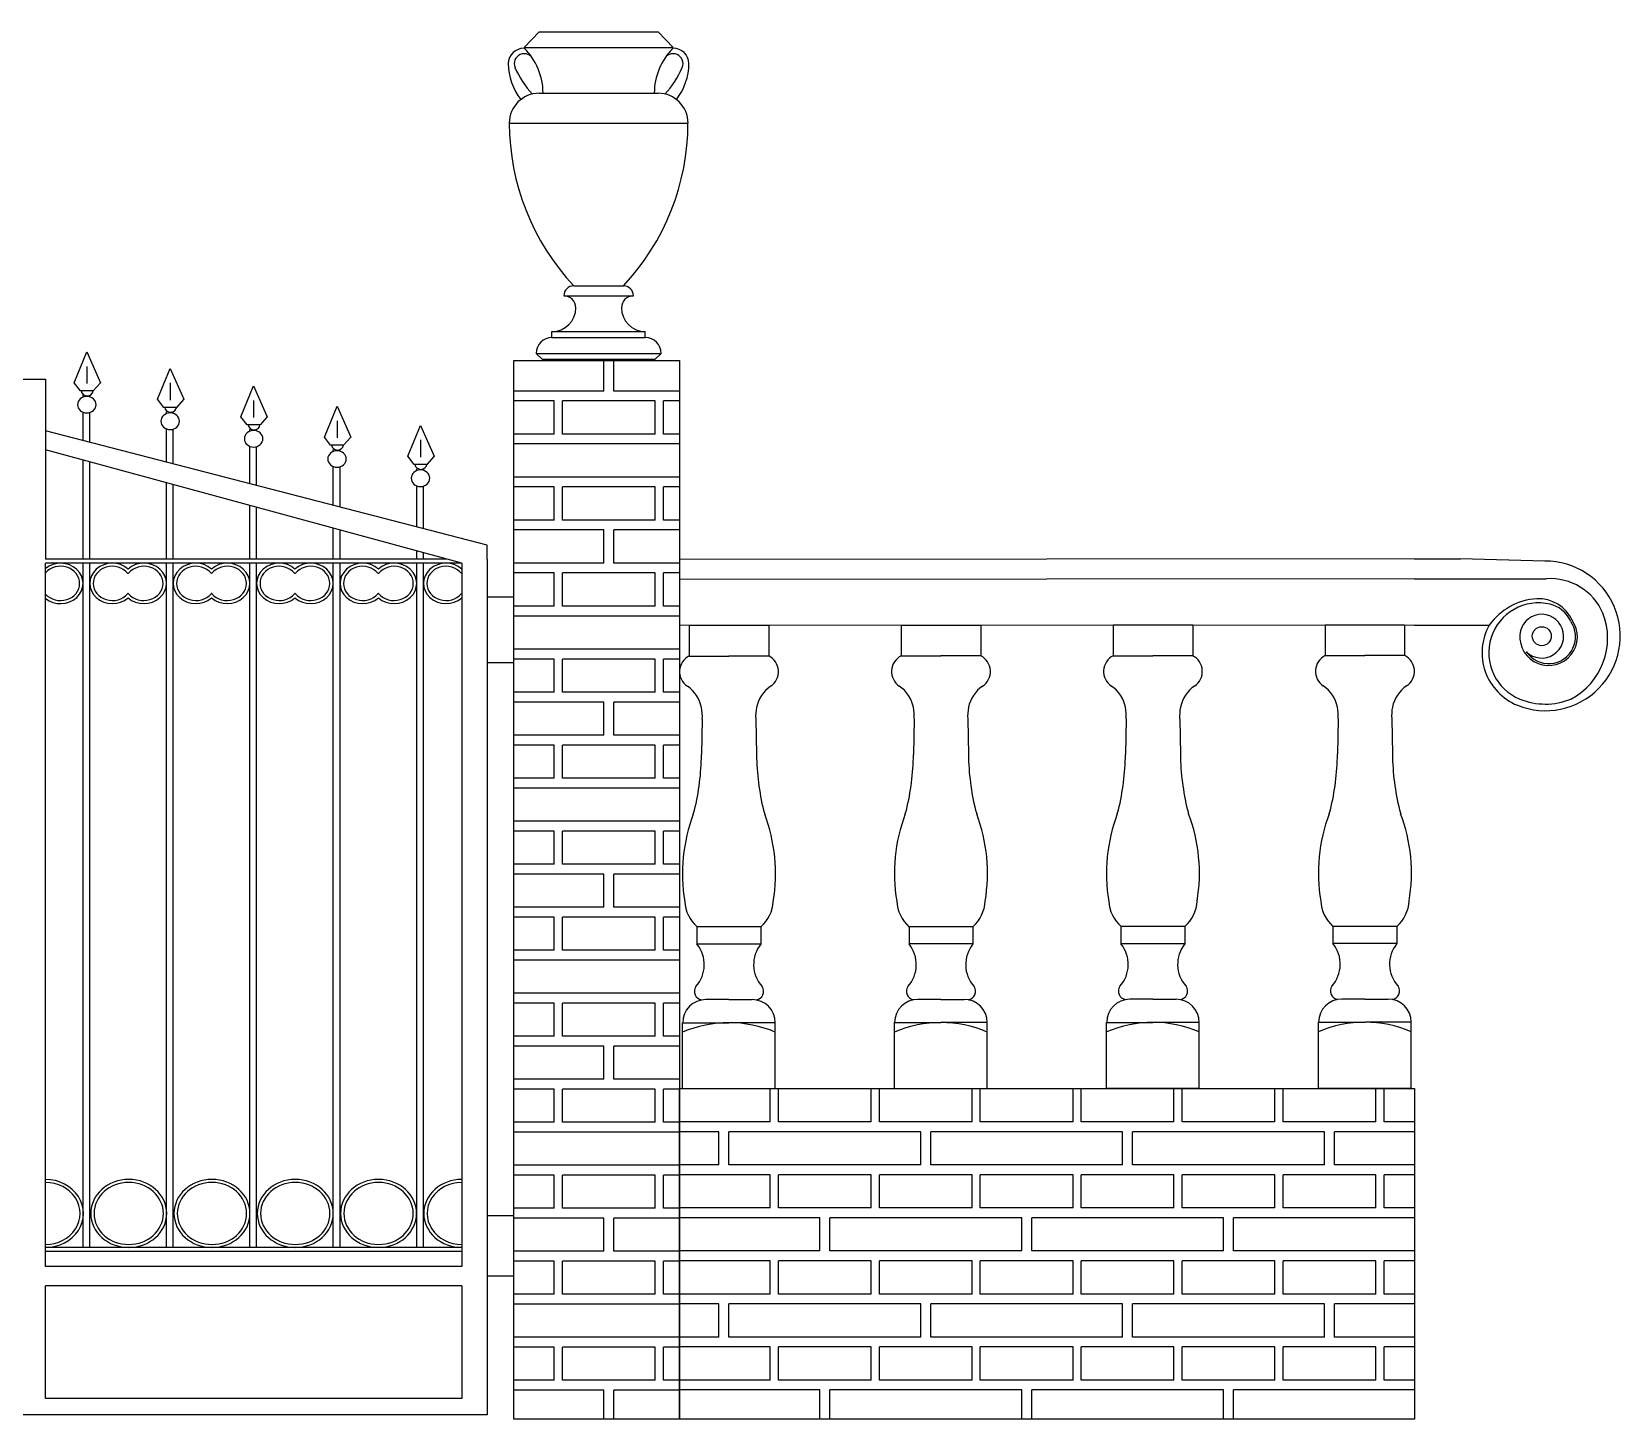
# Model space of a CAD drawing. Header units: millimetres. Extents: x -284 to 4134, y 0 to 1914.
# Drawn here: x 1944 to 4134, y 0 to 1914 of the extents above; entities that cross this region are included whole.
import ezdxf

# ---------------------------------------------------------------- set-up
doc = ezdxf.new("R2010")
doc.units = ezdxf.units.MM
doc.layers.add('ceco.net 172', color=7, linetype='Continuous')

msp = doc.modelspace()

# ---------------------------------------------------------------- linework, layer by layer
at = {"layer": 'ceco.net 172'}
for p, q in [((2643.3, 1913.5), (2622.8, 1891.6)), ((2643.3, 1913.5), (2807.6, 1913.5)), ((2807.6, 1913.5), (2828.1, 1891.6)), ((2622.8, 1891.6), (2828.1, 1891.6)), ((2643.3, 1828.6), (2807.6, 1828.6)), ((2602.2, 1787.6), (2848.6, 1787.6)), ((2691.2, 1563.1), (2759.6, 1563.1)), ((2677.5, 1549.4), (2773.3, 1549.4)), ((2661.1, 1491.9), (2661.1, 1500.1)), ((2661.1, 1500.1), (2789.8, 1500.1)), ((2661.1, 1491.9), (2789.8, 1491.9)), ((2789.8, 1491.9), (2789.8, 1500.1)), ((2002.2, 1429.5), (2019.8, 1472.1)), ((2019.8, 1472.1), (2038.6, 1429.5)), ((2639.2, 1470), (2647.4, 1461.8)), ((2639.2, 1470), (2811.7, 1470)), ((2811.7, 1470), (2803.4, 1461.8)), ((2019.8, 1451.9), (2019.8, 1428.4)), ((2117.2, 1406.7), (2134.8, 1449.3)), ((2134.8, 1449.3), (2153.6, 1406.7)), ((2608.5, 0), (2608.5, 1460.2)), ((2608.5, 1460.2), (2836.7, 1460.2)), ((2647.4, 1461.8), (2803.4, 1461.8)), ((2647.4, 1461.8), (2803.4, 1461.8)), ((2732.7, 1418), (2732.7, 1460.2)), ((2746.3, 1418), (2746.3, 1460.2)), ((2836.7, 1460.2), (2836.7, 0)), ((1925.1, 1434.6), (1962.9, 1434.6)), ((1962.9, 1434.6), (1962.9, 1186.1)), ((2011, 1418.3), (2002.2, 1429.5)), ((2038.6, 1429.5), (2028.5, 1418.3)), ((2134.8, 1429.1), (2134.8, 1405.5)), ((2232.2, 1382.5), (2249.8, 1425.2)), ((2249.8, 1425.2), (2268.6, 1382.5)), ((2028.5, 1418.3), (2011, 1418.3)), ((2014.6, 1409.6), (2014.6, 1412.1)), ((2023.9, 1410), (2023.9, 1412.1)), ((2126, 1395.4), (2117.2, 1406.7)), ((2153.6, 1406.7), (2143.6, 1395.4)), ((2249.8, 1405), (2249.8, 1381.4)), ((2732.7, 1418), (2608.5, 1418)), ((2664.2, 1404.3), (2608.5, 1404.3)), ((2664.2, 1358.7), (2664.2, 1404.3)), ((2675.6, 1358.7), (2675.6, 1404.3)), ((2803.4, 1404.3), (2675.6, 1404.3)), ((2836.7, 1418), (2746.3, 1418)), ((2803.4, 1358.7), (2803.4, 1404.3)), ((2814.8, 1358.7), (2814.8, 1404.3)), ((2836.7, 1404.3), (2814.8, 1404.3)), ((2014.6, 1349.8), (2014.6, 1388.7)), ((2023.9, 1347.4), (2023.9, 1388.3)), ((2143.6, 1395.4), (2126, 1395.4)), ((2129.6, 1386.8), (2129.6, 1389.2)), ((2138.9, 1387.2), (2138.9, 1389.2)), ((2241, 1371.3), (2232.2, 1382.5)), ((2268.6, 1382.5), (2258.6, 1371.3)), ((2347.3, 1354.6), (2364.8, 1397.3)), ((2364.8, 1397.3), (2383.6, 1354.6)), ((2571.8, 1205.3), (1962.9, 1363.2)), ((2129.6, 1320), (2129.6, 1365.9)), ((2138.9, 1317.5), (2138.9, 1365.5)), ((2258.6, 1371.3), (2241, 1371.3)), ((2244.6, 1362.7), (2244.6, 1365.1)), ((2253.9, 1363.1), (2253.9, 1365.1)), ((2364.8, 1377.1), (2364.8, 1353.5)), ((2462.3, 1328), (2479.8, 1370.7)), ((2479.8, 1370.7), (2498.6, 1328)), ((2664.2, 1358.7), (2608.5, 1358.7)), ((2803.4, 1358.7), (2675.6, 1358.7)), ((2836.7, 1358.7), (2814.8, 1358.7)), ((2536.8, 1180.5), (1962.9, 1336.9)), ((2244.6, 1290.1), (2244.6, 1341.8)), ((2253.9, 1287.7), (2253.9, 1341.4)), ((2356, 1343.4), (2347.3, 1354.6)), ((2373.6, 1343.4), (2356, 1343.4)), ((2359.6, 1334.8), (2359.6, 1337.2)), ((2368.9, 1335.2), (2368.9, 1337.2)), ((2383.6, 1354.6), (2373.6, 1343.4)), ((2479.8, 1350.5), (2479.8, 1326.9)), ((2836.7, 1345), (2608.5, 1345)), ((2014.6, 1186.1), (2014.6, 1322.8)), ((2023.9, 1186.1), (2023.9, 1320.3)), ((2471, 1316.8), (2462.3, 1328)), ((2488.6, 1316.8), (2471, 1316.8)), ((2498.6, 1328), (2488.6, 1316.8)), ((2359.6, 1260.3), (2359.6, 1313.9)), ((2368.9, 1257.9), (2368.9, 1313.5)), ((2474.6, 1308.2), (2474.6, 1310.6)), ((2483.9, 1308.5), (2483.9, 1310.6)), ((2836.7, 1299.4), (2608.5, 1299.4)), ((2129.6, 1186.1), (2129.6, 1291.5)), ((2138.9, 1186.1), (2138.9, 1288.9)), ((2474.6, 1230.5), (2474.6, 1287.2)), ((2483.9, 1228.1), (2483.9, 1286.9)), ((2664.2, 1285.7), (2608.5, 1285.7)), ((2664.2, 1240.1), (2664.2, 1285.7)), ((2675.6, 1240.1), (2675.6, 1285.7)), ((2803.4, 1285.7), (2675.6, 1285.7)), ((2803.4, 1240.1), (2803.4, 1285.7)), ((2814.8, 1240.1), (2814.8, 1285.7)), ((2836.7, 1285.7), (2814.8, 1285.7)), ((2244.6, 1186.1), (2244.6, 1260.1)), ((2253.9, 1186.1), (2253.9, 1257.6)), ((2359.6, 1186.1), (2359.6, 1228.8)), ((2664.2, 1240.1), (2608.5, 1240.1)), ((2732.7, 1226.4), (2608.5, 1226.4)), ((2803.4, 1240.1), (2675.6, 1240.1)), ((2732.7, 1180.7), (2732.7, 1226.4)), ((2836.7, 1226.4), (2746.3, 1226.4)), ((2746.3, 1180.7), (2746.3, 1226.4)), ((2836.7, 1240.1), (2814.8, 1240.1)), ((2368.9, 1186.1), (2368.9, 1226.3)), ((2571.8, 1186.1), (2571.8, 1205.3)), ((2516.4, 1186.1), (1962.8, 1186.1)), ((2474.6, 1186.1), (2474.6, 1197.5)), ((2483.9, 1186.1), (2483.9, 1194.9)), ((2571.8, 1186.1), (2571.8, 6)), ((3850.2, 1186.4), (2836.6, 1185.7)), ((3850.2, 1186.4), (3913.4, 1186.4)), ((4029.7, 1183.3), (3913.4, 1186.4)), ((2536.8, 1180.5), (1962.8, 1180.5)), ((1962.8, 210.8), (1962.8, 1180.5)), ((2014.6, 834.6), (2014.6, 1180.5)), ((2023.9, 834.6), (2023.9, 1180.5)), ((2129.6, 834.6), (2129.6, 1180.5)), ((2138.9, 834.6), (2138.9, 1180.5)), ((2244.6, 834.6), (2244.6, 1180.5)), ((2253.9, 834.6), (2253.9, 1180.5)), ((2359.6, 834.6), (2359.6, 1180.5)), ((2368.9, 834.6), (2368.9, 1180.5)), ((2474.6, 834.6), (2474.6, 1180.5)), ((2483.9, 834.6), (2483.9, 1180.5)), ((2536.8, 1180.5), (2536.8, 210.8)), ((2732.7, 1180.7), (2608.5, 1180.7)), ((2664.2, 1167.1), (2608.5, 1167.1)), ((2664.2, 1121.4), (2664.2, 1167.1)), ((2675.6, 1121.4), (2675.6, 1167.1)), ((2803.4, 1167.1), (2675.6, 1167.1)), ((2836.7, 1180.7), (2746.3, 1180.7)), ((2803.4, 1121.4), (2803.4, 1167.1)), ((2814.8, 1121.4), (2814.8, 1167.1)), ((2836.7, 1167.1), (2814.8, 1167.1)), ((3850.2, 1159), (2836.6, 1158.3)), ((3850.2, 1159), (4031.6, 1159.1)), ((2608.5, 1133.8), (2571.8, 1133.8)), ((2571.8, 1133.8), (2571.8, 1043.6)), ((2664.2, 1121.4), (2608.5, 1121.4)), ((2803.4, 1121.4), (2675.6, 1121.4)), ((2836.7, 1121.4), (2814.8, 1121.4)), ((2836.7, 1107.7), (2608.5, 1107.7)), ((3850.3, 1095.1), (2836.7, 1094.5)), ((3727.1, 1095.1), (3727.1, 1053.2)), ((3836.6, 1095.1), (3727.1, 1095.1)), ((3836.6, 1095.1), (3836.6, 1053.2)), ((3850.3, 1095.1), (3953.3, 1095.2)), ((2850.4, 1094.5), (2850.4, 1052.6)), ((2959.9, 1094.5), (2850.4, 1094.5)), ((2959.9, 1094.5), (2959.9, 1052.6)), ((3142.6, 1094.7), (3142.6, 1052.8)), ((3252.1, 1094.7), (3142.6, 1094.7)), ((3252.1, 1094.7), (3252.1, 1052.8)), ((3434.8, 1094.9), (3434.8, 1053)), ((3544.4, 1094.9), (3434.8, 1094.9)), ((3544.4, 1094.9), (3544.4, 1053)), ((2836.7, 1062.1), (2608.5, 1062.1)), ((2850.4, 1052.6), (2905.1, 1052.6)), ((2959.9, 1052.6), (2905.1, 1052.6)), ((3142.6, 1052.8), (3197.4, 1052.8)), ((3252.1, 1052.8), (3197.4, 1052.8)), ((3434.8, 1053), (3489.6, 1053)), ((3544.4, 1053), (3489.6, 1053)), ((3727.1, 1053.2), (3781.8, 1053.2)), ((3836.6, 1053.2), (3781.8, 1053.2)), ((2571.8, 1043.6), (2608.5, 1043.6)), ((2664.2, 1048.4), (2608.5, 1048.4)), ((2664.2, 1002.8), (2664.2, 1048.4)), ((2675.6, 1002.8), (2675.6, 1048.4)), ((2803.4, 1048.4), (2675.6, 1048.4)), ((2803.4, 1002.8), (2803.4, 1048.4)), ((2814.8, 1002.8), (2814.8, 1048.4)), ((2836.7, 1048.4), (2814.8, 1048.4)), ((2664.2, 1002.8), (2608.5, 1002.8)), ((2732.7, 989.1), (2608.5, 989.1)), ((2803.4, 1002.8), (2675.6, 1002.8)), ((2732.7, 943.5), (2732.7, 989.1)), ((2836.7, 989.1), (2746.3, 989.1)), ((2746.3, 943.5), (2746.3, 989.1)), ((2836.7, 1002.8), (2814.8, 1002.8)), ((2868.2, 965.5), (2867.3, 916.6)), ((2942, 965.5), (2943, 916.6)), ((3160.5, 965.7), (3159.5, 916.7)), ((3234.3, 965.7), (3235.2, 916.7)), ((3452.7, 965.9), (3451.7, 916.9)), ((3526.5, 965.9), (3527.5, 916.9)), ((3744.9, 966.1), (3744, 917.1)), ((3818.7, 966.1), (3819.7, 917.1)), ((2732.7, 943.5), (2608.5, 943.5)), ((2836.7, 943.5), (2746.3, 943.5)), ((2664.2, 929.8), (2608.5, 929.8)), ((2664.2, 884.1), (2664.2, 929.8)), ((2675.6, 884.1), (2675.6, 929.8)), ((2803.4, 929.8), (2675.6, 929.8)), ((2803.4, 884.1), (2803.4, 929.8)), ((2814.8, 884.1), (2814.8, 929.8)), ((2836.7, 929.8), (2814.8, 929.8)), ((2664.2, 884.1), (2608.5, 884.1)), ((2803.4, 884.1), (2675.6, 884.1)), ((2836.7, 884.1), (2814.8, 884.1)), ((2836.7, 870.5), (2608.5, 870.5)), ((2014.6, 236.9), (2014.6, 834.6)), ((2023.9, 236.9), (2023.9, 834.6)), ((2129.6, 236.9), (2129.6, 834.6)), ((2138.9, 236.9), (2138.9, 834.6)), ((2244.6, 236.9), (2244.6, 834.6)), ((2253.9, 236.9), (2253.9, 834.6)), ((2359.6, 236.9), (2359.6, 834.6)), ((2368.9, 236.9), (2368.9, 834.6)), ((2474.6, 236.9), (2474.6, 834.6)), ((2483.9, 236.9), (2483.9, 834.6)), ((2836.7, 824.8), (2608.5, 824.8)), ((2664.2, 811.1), (2608.5, 811.1)), ((2664.2, 765.5), (2664.2, 811.1)), ((2675.6, 765.5), (2675.6, 811.1)), ((2803.4, 811.1), (2675.6, 811.1)), ((2803.4, 765.5), (2803.4, 811.1)), ((2814.8, 765.5), (2814.8, 811.1)), ((2836.7, 811.1), (2814.8, 811.1)), ((2664.2, 765.5), (2608.5, 765.5)), ((2732.7, 751.8), (2608.5, 751.8)), ((2803.4, 765.5), (2675.6, 765.5)), ((2732.7, 706.2), (2732.7, 751.8)), ((2836.7, 751.8), (2746.3, 751.8)), ((2746.3, 706.2), (2746.3, 751.8)), ((2836.7, 765.5), (2814.8, 765.5)), ((2732.7, 706.2), (2608.5, 706.2)), ((2836.7, 706.2), (2746.3, 706.2)), ((2664.2, 692.5), (2608.5, 692.5)), ((2664.2, 646.9), (2664.2, 692.5)), ((2675.6, 646.9), (2675.6, 692.5)), ((2803.4, 692.5), (2675.6, 692.5)), ((2803.4, 646.9), (2803.4, 692.5)), ((2814.8, 646.9), (2814.8, 692.5)), ((2836.7, 692.5), (2814.8, 692.5)), ((2861, 679.1), (2861, 655.3)), ((2949.2, 679.1), (2861, 679.1)), ((2949.2, 679.1), (2949.2, 655.3)), ((3153.3, 679.3), (3153.3, 655.5)), ((3241.5, 679.3), (3153.3, 679.3)), ((3241.5, 679.3), (3241.5, 655.5)), ((3445.5, 679.5), (3445.5, 655.7)), ((3533.7, 679.5), (3445.5, 679.5)), ((3533.7, 679.5), (3533.7, 655.7)), ((3737.7, 679.7), (3737.7, 655.9)), ((3825.9, 679.7), (3737.7, 679.7)), ((3825.9, 679.7), (3825.9, 655.9)), ((2664.2, 646.9), (2608.5, 646.9)), ((2803.4, 646.9), (2675.6, 646.9)), ((2836.7, 646.9), (2814.8, 646.9)), ((2949.2, 655.3), (2861, 655.3)), ((3241.5, 655.5), (3153.3, 655.5)), ((3533.7, 655.7), (3445.5, 655.7)), ((3825.9, 655.9), (3737.7, 655.9)), ((2836.7, 633.2), (2608.5, 633.2)), ((2836.7, 587.6), (2608.5, 587.6)), ((2664.2, 573.9), (2608.5, 573.9)), ((2664.2, 528.2), (2664.2, 573.9)), ((2675.6, 528.2), (2675.6, 573.9)), ((2803.4, 573.9), (2675.6, 573.9)), ((2803.4, 528.2), (2803.4, 573.9)), ((2814.8, 528.2), (2814.8, 573.9)), ((2836.7, 573.9), (2814.8, 573.9)), ((2905.1, 578.9), (2873.2, 578.9)), ((2905.1, 578.9), (2937.1, 578.9)), ((3197.4, 579.1), (3165.4, 579.1)), ((3197.4, 579.1), (3229.3, 579.1)), ((3489.6, 579.3), (3457.7, 579.3)), ((3489.6, 579.3), (3521.5, 579.3)), ((3781.8, 579.5), (3749.9, 579.5)), ((3781.8, 579.5), (3813.8, 579.5)), ((3718, 547.5), (3781.8, 547.5)), ((3718, 456.3), (3718, 547.5)), ((3845.7, 547.5), (3781.8, 547.5)), ((3845.7, 456.3), (3845.7, 547.5)), ((2664.2, 528.2), (2608.5, 528.2)), ((2803.4, 528.2), (2675.6, 528.2)), ((2836.7, 528.2), (2814.8, 528.2)), ((2841.2, 546.9), (2905.1, 546.9)), ((2841.2, 455.7), (2841.2, 546.9)), ((2969, 546.9), (2905.1, 546.9)), ((2969, 455.7), (2969, 546.9)), ((3133.5, 547.1), (3197.4, 547.1)), ((3133.5, 455.9), (3133.5, 547.1)), ((3261.2, 547.1), (3197.4, 547.1)), ((3261.2, 455.9), (3261.2, 547.1)), ((3425.7, 547.3), (3489.6, 547.3)), ((3425.7, 456.1), (3425.7, 547.3)), ((3553.5, 547.3), (3489.6, 547.3)), ((3553.5, 456.1), (3553.5, 547.3)), ((2732.7, 514.5), (2608.5, 514.5)), ((2732.7, 468.9), (2732.7, 514.5)), ((2836.7, 514.5), (2746.3, 514.5)), ((2746.3, 468.9), (2746.3, 514.5)), ((2732.7, 468.9), (2608.5, 468.9)), ((2836.7, 468.9), (2746.3, 468.9)), ((2664.2, 455.2), (2608.5, 455.2)), ((2664.2, 409.6), (2664.2, 455.2)), ((2675.6, 409.6), (2675.6, 455.2)), ((2803.4, 455.2), (2675.6, 455.2)), ((2803.4, 409.6), (2803.4, 455.2)), ((2814.8, 409.6), (2814.8, 455.2)), ((2836.7, 455.2), (2814.8, 455.2)), ((2836.7, 0), (2836.7, 456.3)), ((2836.7, 456.3), (3850.3, 456.3)), ((2961.9, 455.6), (2836.7, 455.6)), ((2969, 455.7), (2841.2, 455.7)), ((2961.9, 410), (2961.9, 455.6)), ((2973.3, 410), (2973.3, 455.6)), ((3101.1, 455.6), (2973.3, 455.6)), ((3101.1, 410), (3101.1, 455.6)), ((3112.5, 410), (3112.5, 455.6)), ((3240.2, 455.6), (3112.5, 455.6)), ((3261.2, 455.9), (3133.5, 455.9)), ((3240.2, 410), (3240.2, 455.6)), ((3251.6, 410), (3251.6, 455.6)), ((3379.4, 455.6), (3251.6, 455.6)), ((3379.4, 410), (3379.4, 455.6)), ((3390.8, 410), (3390.8, 455.6)), ((3518.6, 455.6), (3390.8, 455.6)), ((3553.5, 456.1), (3425.7, 456.1)), ((3518.6, 410), (3518.6, 455.6)), ((3530, 410), (3530, 455.6)), ((3657.7, 455.6), (3530, 455.6)), ((3657.7, 410), (3657.7, 455.6)), ((3669.1, 410), (3669.1, 455.6)), ((3796.9, 455.6), (3669.1, 455.6)), ((3845.7, 456.3), (3718, 456.3)), ((3796.9, 410), (3796.9, 455.6)), ((3808.3, 410), (3808.3, 455.6)), ((3850.3, 455.6), (3808.3, 455.6)), ((3850.3, 456.3), (3850.3, 0)), ((2664.2, 409.6), (2608.5, 409.6)), ((2836.7, 395.9), (2608.5, 395.9)), ((2803.4, 409.6), (2675.6, 409.6)), ((2836.7, 409.6), (2814.8, 409.6)), ((2961.9, 410), (2836.7, 410)), ((2891.2, 396.3), (2836.7, 396.3)), ((2891.2, 350.7), (2891.2, 396.3)), ((3169.5, 396.3), (2904.8, 396.3)), ((2904.8, 350.7), (2904.8, 396.3)), ((3101.1, 410), (2973.3, 410)), ((3240.2, 410), (3112.5, 410)), ((3169.5, 350.7), (3169.5, 396.3)), ((3447.8, 396.3), (3183.2, 396.3)), ((3183.2, 350.7), (3183.2, 396.3)), ((3379.4, 410), (3251.6, 410)), ((3518.6, 410), (3390.8, 410)), ((3447.8, 350.7), (3447.8, 396.3)), ((3726.2, 396.3), (3461.5, 396.3)), ((3461.5, 350.7), (3461.5, 396.3)), ((3657.7, 410), (3530, 410)), ((3796.9, 410), (3669.1, 410)), ((3726.2, 350.7), (3726.2, 396.3)), ((3850.3, 396.3), (3739.9, 396.3)), ((3739.9, 350.7), (3739.9, 396.3)), ((3850.3, 410), (3808.3, 410)), ((2891.2, 350.7), (2836.7, 350.7)), ((3169.5, 350.7), (2904.8, 350.7)), ((3447.8, 350.7), (3183.2, 350.7)), ((3726.2, 350.7), (3461.5, 350.7)), ((3850.3, 350.7), (3739.9, 350.7)), ((2836.7, 350.3), (2608.5, 350.3)), ((2664.2, 336.6), (2608.5, 336.6)), ((2664.2, 291), (2664.2, 336.6)), ((2675.6, 291), (2675.6, 336.6)), ((2803.4, 336.6), (2675.6, 336.6)), ((2803.4, 291), (2803.4, 336.6)), ((2814.8, 291), (2814.8, 336.6)), ((2836.7, 336.6), (2814.8, 336.6)), ((2961.9, 337), (2836.7, 337)), ((2961.9, 291.4), (2961.9, 337)), ((2973.3, 291.4), (2973.3, 337)), ((3101.1, 337), (2973.3, 337)), ((3101.1, 291.4), (3101.1, 337)), ((3112.5, 291.4), (3112.5, 337)), ((3240.2, 337), (3112.5, 337)), ((3240.2, 291.4), (3240.2, 337)), ((3251.6, 291.4), (3251.6, 337)), ((3379.4, 337), (3251.6, 337)), ((3379.4, 291.4), (3379.4, 337)), ((3390.8, 291.4), (3390.8, 337)), ((3518.6, 337), (3390.8, 337)), ((3518.6, 291.4), (3518.6, 337)), ((3530, 291.4), (3530, 337)), ((3657.7, 337), (3530, 337)), ((3657.7, 291.4), (3657.7, 337)), ((3669.1, 291.4), (3669.1, 337)), ((3796.9, 337), (3669.1, 337)), ((3796.9, 291.4), (3796.9, 337)), ((3808.3, 291.4), (3808.3, 337)), ((3850.3, 337), (3808.3, 337)), ((2664.2, 291), (2608.5, 291)), ((2803.4, 291), (2675.6, 291)), ((2836.7, 291), (2814.8, 291)), ((2961.9, 291.4), (2836.7, 291.4)), ((3101.1, 291.4), (2973.3, 291.4)), ((3240.2, 291.4), (3112.5, 291.4)), ((3379.4, 291.4), (3251.6, 291.4)), ((3518.6, 291.4), (3390.8, 291.4)), ((3657.7, 291.4), (3530, 291.4)), ((3796.9, 291.4), (3669.1, 291.4)), ((3850.3, 291.4), (3808.3, 291.4)), ((2608.5, 280.4), (2571.8, 280.4)), ((2571.8, 280.4), (2571.8, 197.7)), ((2732.7, 277.3), (2608.5, 277.3)), ((2732.7, 231.6), (2732.7, 277.3)), ((2836.7, 277.3), (2746.3, 277.3)), ((2746.3, 231.6), (2746.3, 277.3)), ((3030.3, 277.7), (2836.7, 277.7)), ((3030.3, 232.1), (3030.3, 277.7)), ((3308.7, 277.7), (3044, 277.7)), ((3044, 232.1), (3044, 277.7)), ((3308.7, 232.1), (3308.7, 277.7)), ((3587, 277.7), (3322.4, 277.7)), ((3322.4, 232.1), (3322.4, 277.7)), ((3587, 232.1), (3587, 277.7)), ((3850.3, 277.7), (3600.7, 277.7)), ((3600.7, 232.1), (3600.7, 277.7)), ((2536.8, 236.9), (1962.8, 236.9)), ((2536.8, 231.4), (1962.8, 231.4)), ((2732.7, 231.6), (2608.5, 231.6)), ((2836.7, 231.6), (2746.3, 231.6)), ((3030.3, 232.1), (2836.7, 232.1)), ((3308.7, 232.1), (3044, 232.1)), ((3587, 232.1), (3322.4, 232.1)), ((3850.3, 232.1), (3600.7, 232.1)), ((2536.8, 210.8), (1962.8, 210.8)), ((2571.8, 197.7), (2608.5, 197.7)), ((2664.2, 217.9), (2608.5, 217.9)), ((2664.2, 172.3), (2664.2, 217.9)), ((2675.6, 172.3), (2675.6, 217.9)), ((2803.4, 217.9), (2675.6, 217.9)), ((2803.4, 172.3), (2803.4, 217.9)), ((2814.8, 172.3), (2814.8, 217.9)), ((2836.7, 217.9), (2814.8, 217.9)), ((2961.9, 218.4), (2836.7, 218.4)), ((2961.9, 172.7), (2961.9, 218.4)), ((2973.3, 172.7), (2973.3, 218.4)), ((3101.1, 218.4), (2973.3, 218.4)), ((3101.1, 172.7), (3101.1, 218.4)), ((3112.5, 172.7), (3112.5, 218.4)), ((3240.2, 218.4), (3112.5, 218.4)), ((3240.2, 172.7), (3240.2, 218.4)), ((3251.6, 172.7), (3251.6, 218.4)), ((3379.4, 218.4), (3251.6, 218.4)), ((3379.4, 172.7), (3379.4, 218.4)), ((3390.8, 172.7), (3390.8, 218.4)), ((3518.6, 218.4), (3390.8, 218.4)), ((3518.6, 172.7), (3518.6, 218.4)), ((3530, 172.7), (3530, 218.4)), ((3657.7, 218.4), (3530, 218.4)), ((3657.7, 172.7), (3657.7, 218.4)), ((3669.1, 172.7), (3669.1, 218.4)), ((3796.9, 218.4), (3669.1, 218.4)), ((3796.9, 172.7), (3796.9, 218.4)), ((3808.3, 172.7), (3808.3, 218.4)), ((3850.3, 218.4), (3808.3, 218.4)), ((1962.8, 28.5), (1962.8, 183.9)), ((2536.8, 183.9), (1962.8, 183.9)), ((2536.8, 183.9), (2536.8, 28.5)), ((2664.2, 172.3), (2608.5, 172.3)), ((2836.7, 158.6), (2608.5, 158.6)), ((2803.4, 172.3), (2675.6, 172.3)), ((2836.7, 172.3), (2814.8, 172.3)), ((2961.9, 172.7), (2836.7, 172.7)), ((2891.2, 159), (2836.7, 159)), ((2891.2, 113.4), (2891.2, 159)), ((3169.5, 159), (2904.8, 159)), ((2904.8, 113.4), (2904.8, 159)), ((3101.1, 172.7), (2973.3, 172.7)), ((3240.2, 172.7), (3112.5, 172.7)), ((3169.5, 113.4), (3169.5, 159)), ((3447.8, 159), (3183.2, 159)), ((3183.2, 113.4), (3183.2, 159)), ((3379.4, 172.7), (3251.6, 172.7)), ((3518.6, 172.7), (3390.8, 172.7)), ((3447.8, 113.4), (3447.8, 159)), ((3726.2, 159), (3461.5, 159)), ((3461.5, 113.4), (3461.5, 159)), ((3657.7, 172.7), (3530, 172.7)), ((3796.9, 172.7), (3669.1, 172.7)), ((3726.2, 113.4), (3726.2, 159)), ((3850.3, 159), (3739.9, 159)), ((3739.9, 113.4), (3739.9, 159)), ((3850.3, 172.7), (3808.3, 172.7)), ((2836.7, 113), (2608.5, 113)), ((2891.2, 113.4), (2836.7, 113.4)), ((3169.5, 113.4), (2904.8, 113.4)), ((3447.8, 113.4), (3183.2, 113.4)), ((3726.2, 113.4), (3461.5, 113.4)), ((3850.3, 113.4), (3739.9, 113.4)), ((2664.2, 99.3), (2608.5, 99.3)), ((2664.2, 53.7), (2664.2, 99.3)), ((2675.6, 53.7), (2675.6, 99.3)), ((2803.4, 99.3), (2675.6, 99.3)), ((2803.4, 53.7), (2803.4, 99.3)), ((2814.8, 53.7), (2814.8, 99.3)), ((2836.7, 99.3), (2814.8, 99.3)), ((2961.9, 99.7), (2836.7, 99.7)), ((2961.9, 54.1), (2961.9, 99.7)), ((2973.3, 54.1), (2973.3, 99.7)), ((3101.1, 99.7), (2973.3, 99.7)), ((3101.1, 54.1), (3101.1, 99.7)), ((3112.5, 54.1), (3112.5, 99.7)), ((3240.2, 99.7), (3112.5, 99.7)), ((3240.2, 54.1), (3240.2, 99.7)), ((3251.6, 54.1), (3251.6, 99.7)), ((3379.4, 99.7), (3251.6, 99.7)), ((3379.4, 54.1), (3379.4, 99.7)), ((3390.8, 54.1), (3390.8, 99.7)), ((3518.6, 99.7), (3390.8, 99.7)), ((3518.6, 54.1), (3518.6, 99.7)), ((3530, 54.1), (3530, 99.7)), ((3657.7, 99.7), (3530, 99.7)), ((3657.7, 54.1), (3657.7, 99.7)), ((3669.1, 54.1), (3669.1, 99.7)), ((3796.9, 99.7), (3669.1, 99.7)), ((3796.9, 54.1), (3796.9, 99.7)), ((3808.3, 54.1), (3808.3, 99.7)), ((3850.3, 99.7), (3808.3, 99.7)), ((2664.2, 53.7), (2608.5, 53.7)), ((2803.4, 53.7), (2675.6, 53.7)), ((2836.7, 53.7), (2814.8, 53.7)), ((2961.9, 54.1), (2836.7, 54.1)), ((3101.1, 54.1), (2973.3, 54.1)), ((3240.2, 54.1), (3112.5, 54.1)), ((3379.4, 54.1), (3251.6, 54.1)), ((3518.6, 54.1), (3390.8, 54.1)), ((3657.7, 54.1), (3530, 54.1)), ((3796.9, 54.1), (3669.1, 54.1)), ((3850.3, 54.1), (3808.3, 54.1)), ((2536.8, 28.5), (1962.8, 28.5)), ((2732.7, 40), (2608.5, 40)), ((2732.7, 0), (2732.7, 40)), ((2836.7, 40), (2746.3, 40)), ((2746.3, 0), (2746.3, 40)), ((3030.3, 40.4), (2836.7, 40.4)), ((3030.3, 0), (3030.3, 40.4)), ((3308.7, 40.4), (3044, 40.4)), ((3044, 0), (3044, 40.4)), ((3308.7, 0), (3308.7, 40.4)), ((3587, 40.4), (3322.4, 40.4)), ((3322.4, 0), (3322.4, 40.4)), ((3587, 0), (3587, 40.4)), ((3850.3, 40.4), (3600.7, 40.4)), ((3600.7, 0), (3600.7, 40.4)), ((2571.8, 6), (1925.1, 6)), ((2836.7, 0), (2608.5, 0)), ((3850.3, 0), (2836.7, 0))]:
    msp.add_line(p, q, dxfattribs=at)
msp.add_circle((4025.6, 1079.9), 13.1, dxfattribs=at)
for centre, radius, start, end in [((2622.7, 1869), 21.9, 89.9729, 178.2387), ((2561.2, 1828.6), 87.6, 0, 45.3217), ((2889.7, 1828.6), 87.6, 134.6783, 180), ((2828.1, 1869), 21.9, 1.7613, 90.0271), ((2683.5, 1870.8), 82.7, 180.7436, 217.8078), ((2622.8, 1869.5), 13.7, 23.8988, 202.3138), ((2725.4, 1913.5), 125.4, 203.1063, 223.2497), ((2828.1, 1869.5), 13.7, 337.6862, 156.1012), ((2725.4, 1913.5), 125.4, 316.7503, 336.8937), ((2767.3, 1870.8), 82.7, 322.1922, 359.2564), ((2643.3, 1787.6), 41.1, 90, 180), ((2807.6, 1787.6), 41.1, 0, 90), ((2930.8, 1787.9), 328.5, 180.0575, 223.1835), ((2520.1, 1787.9), 328.5, 316.8165, 359.9425), ((2691.2, 1549.4), 13.7, 90, 180), ((2759.6, 1549.4), 13.7, 0, 90), ((2661.1, 1532.9), 32.9, 270, 0), ((2677.5, 1532.9), 16.4, 0, 90), ((2773.3, 1532.9), 16.4, 90, 180), ((2789.8, 1532.9), 32.9, 180, 270), ((2661.1, 1470), 21.9, 90, 180), ((2789.8, 1470), 21.9, 0, 90), ((4030.7, 1080.3), 103.1, 247.9422, 90.5784), ((4037.3, 1080), 79.3, 23.6328, 93.6872), ((4021.3, 1057), 68.8, 76.6124, 247.9422), ((4024.1, 1044.8), 86.9, 93.5322, 144.5824), ((4021, 1080.2), 51.4, 24.8762, 92.5152), ((4027.6, 1083.6), 41.4, 27.7476, 76.6124), ((4021.3, 1057), 78, 150.6318, 247.9422), ((4035.1, 1079.2), 39.7, 175.6354, 34.7425), ((4025.6, 1079.9), 30.2, 225.2157, 175.6354), ((4035.1, 1079.2), 37.1, 213.9914, 34.7425), ((4021, 1080.2), 48.8, 24.8762, 27.7476), ((4021.1, 1077.3), 95.3, 297.8556, 21.2544), ((2861.2, 1031), 24.2, 116.5673, 236.2205), ((2949.1, 1031), 24.2, 303.7795, 63.4327), ((3153.4, 1031.2), 24.2, 116.5673, 236.2205), ((3241.3, 1031.2), 24.2, 303.7795, 63.4327), ((3445.7, 1031.3), 24.2, 116.5673, 236.2205), ((3533.5, 1031.3), 24.2, 303.7795, 63.4327), ((3737.9, 1031.5), 24.2, 116.5673, 236.2205), ((3825.8, 1031.5), 24.2, 303.7795, 63.4327), ((2822.4, 972.9), 45.6, 11.0147, 56.2205), ((2987.9, 972.9), 45.6, 123.7795, 168.9853), ((3114.6, 973.1), 45.6, 11.0147, 56.2205), ((3280.1, 973.1), 45.6, 123.7795, 168.9853), ((3406.8, 973.3), 45.6, 11.0147, 56.2205), ((3572.4, 973.3), 45.6, 123.7795, 168.9853), ((3699.1, 973.5), 45.6, 11.0147, 56.2205), ((3864.6, 973.5), 45.6, 123.7795, 168.9853), ((4030.7, 1080.3), 94, 247.9422, 291.8433), ((2804.1, 969.4), 64.3, 356.5791, 11.0147), ((3006.2, 969.4), 64.3, 168.9853, 183.4209), ((3096.3, 969.6), 64.3, 356.5791, 11.0147), ((3298.4, 969.6), 64.3, 168.9853, 183.4209), ((3388.5, 969.7), 64.3, 356.5791, 11.0147), ((3590.6, 969.7), 64.3, 168.9853, 183.4209), ((3680.8, 969.9), 64.3, 356.5791, 11.0147), ((3882.9, 969.9), 64.3, 168.9853, 183.4209), ((2520.8, 921.6), 346.5, 346.3614, 359.1632), ((3289.5, 921.6), 346.5, 180.8368, 193.6386), ((2813, 921.8), 346.5, 346.3614, 359.1632), ((3581.7, 921.8), 346.5, 180.8368, 193.6386), ((3105.3, 922), 346.5, 346.3614, 359.1632), ((3873.9, 922), 346.5, 180.8368, 193.6386), ((3397.5, 922.2), 346.5, 346.3614, 359.1632), ((4166.2, 922.2), 346.5, 180.8368, 193.6386), ((3074, 752.6), 233, 159.386, 189.4817), ((2813.2, 850.7), 45.6, 339.386, 346.3614), ((2997.1, 850.7), 45.6, 193.6386, 200.614), ((2736.3, 752.6), 233, 350.5183, 20.614), ((3366.2, 752.8), 233, 159.386, 189.4817), ((3105.4, 850.9), 45.6, 339.386, 346.3614), ((3289.3, 850.9), 45.6, 193.6386, 200.614), ((3028.5, 752.8), 233, 350.5183, 20.614), ((3658.5, 753), 233, 159.386, 189.4817), ((3397.7, 851.1), 45.6, 339.386, 346.3614), ((3581.5, 851.1), 45.6, 193.6386, 200.614), ((3320.7, 753), 233, 350.5183, 20.614), ((3950.7, 753.1), 233, 159.386, 189.4817), ((3689.9, 851.2), 45.6, 339.386, 346.3614), ((3873.8, 851.2), 45.6, 193.6386, 200.614), ((3613, 753.1), 233, 350.5183, 20.614), ((2895.2, 717.1), 51.1, 183.3153, 228.0793), ((2915.1, 717.1), 51.1, 311.9207, 356.6847), ((3187.4, 717.3), 51.1, 183.3153, 228.0793), ((3207.3, 717.3), 51.1, 311.9207, 356.6847), ((3479.7, 717.5), 51.1, 183.3153, 228.0793), ((3499.5, 717.5), 51.1, 311.9207, 356.6847), ((3771.9, 717.7), 51.1, 183.3153, 228.0793), ((3791.8, 717.7), 51.1, 311.9207, 356.6847), ((2826.1, 626.9), 45, 317.8355, 39.1558), ((2984.1, 626.9), 45, 140.8442, 222.1645), ((3118.4, 627.1), 45, 317.8355, 39.1558), ((3276.4, 627.1), 45, 140.8442, 222.1645), ((3410.6, 627.3), 45, 317.8355, 39.1558), ((3568.6, 627.3), 45, 140.8442, 222.1645), ((3702.8, 627.5), 45, 317.8355, 39.1558), ((3860.8, 627.5), 45, 140.8442, 222.1645), ((2869.2, 590), 11.8, 145.6615, 260.9648), ((2941, 590), 11.8, 279.0352, 34.3385), ((2950.7, 596.6), 0.0913, 34.3385, 42.1645), ((3161.5, 590.2), 11.8, 145.6615, 260.9648), ((3233.2, 590.2), 11.8, 279.0352, 34.3385), ((3242.9, 596.8), 0.0913, 34.3385, 42.1645), ((3453.7, 590.4), 11.8, 145.6615, 260.9648), ((3525.5, 590.4), 11.8, 279.0352, 34.3385), ((3535.2, 597), 0.0913, 34.3385, 42.1645), ((3746, 590.6), 11.8, 145.6615, 260.9648), ((3817.7, 590.6), 11.8, 279.0352, 34.3385), ((3827.4, 597.2), 0.0913, 34.3385, 42.1645), ((2873.2, 546.9), 31.9, 90, 180), ((2937.1, 546.9), 31.9, 0, 90), ((3165.4, 547.1), 31.9, 90, 180), ((3229.3, 547.1), 31.9, 0, 90), ((3457.7, 547.3), 31.9, 90, 180), ((3521.5, 547.3), 31.9, 0, 90), ((3749.9, 547.5), 31.9, 90, 180), ((3813.8, 547.5), 31.9, 0, 90), ((3781.8, 385.5), 162, 66.7791, 113.2209), ((2905.1, 384.9), 162, 66.7791, 113.2209), ((3197.4, 385.1), 162, 66.7791, 113.2209), ((3489.6, 385.3), 162, 66.7791, 113.2209)]:
    msp.add_arc(centre, radius, start, end, dxfattribs=at)
for centre, major_axis, start_param, end_param in [((2019.8, 1399.2), (-12.8, 0), 3.141593, 9.424778), ((2020.4, 1418.8), (-8.17, 0), 0.075933, 3.06566), ((2134.8, 1376.3), (-12.8, 0), 3.141593, 9.424778), ((2135.4, 1396), (-8.17, 0), 0.075933, 3.06566), ((2249.8, 1352.2), (-12.8, 0), 3.141593, 9.424778), ((2250.4, 1371.9), (-8.17, 0), 0.075933, 3.06566), ((2365.4, 1344), (-8.17, 0), 0.075933, 3.06566), ((2364.8, 1324.3), (-12.8, 0), 3.141593, 9.424778), ((2480.4, 1317.3), (-8.17, 0), 0.075933, 3.06566), ((2479.8, 1297.7), (-12.8, 0), 3.141593, 9.424778), ((1983.5, 1152.7), (31.1, 0), 3.982653, 8.583718), ((2055, 1152.7), (31.1, 0), 0.795399, 5.487786), ((2098.5, 1152.7), (31.1, 0), 3.936991, 8.629379), ((2170, 1152.7), (31.1, 0), 0.795399, 5.487786), ((2213.5, 1152.7), (-31.1, 0), 0.795399, 5.487786), ((2285, 1152.7), (31.1, 0), 0.795399, 5.487786), ((2328.5, 1152.7), (-31.1, 0), 0.795399, 5.487786), ((2400, 1152.7), (-31.1, 0), 3.936991, 8.629379), ((2443.5, 1152.7), (31.1, 0), 3.936991, 8.629379), ((2515, 1152.7), (-31.1, 0), 3.936991, 8.629379), ((1983.5, 1152.7), (-26.4, 0), 0.669195, 5.61399), ((2055, 1152.7), (26.4, 0), 0.643501, 5.639684), ((2076.7, 1167.3), (0.777, 0), 3.785093, 5.639684), ((2098.5, 1152.7), (-26.4, 0), 0.643501, 5.639684), ((2170, 1152.7), (26.4, 0), 0.643501, 5.639684), ((2191.8, 1167.3), (0.777, 0), 3.785093, 5.639684), ((2213.5, 1152.7), (-26.4, 0), 0.643501, 5.639684), ((2285, 1152.7), (26.4, 0), 0.643501, 5.639684), ((2306.8, 1167.3), (0.777, 0), 3.785093, 5.639684), ((2328.5, 1152.7), (-26.4, 0), 0.643501, 5.639684), ((2400, 1152.7), (26.4, 0), 0.643501, 5.639684), ((2421.8, 1167.3), (-0.777, 0), 0.643501, 2.498092), ((2443.5, 1152.7), (-26.4, 0), 0.643501, 5.639684), ((2515, 1152.7), (26.4, 0), 0.643501, 5.639684), ((2536.8, 1167.3), (-0.777, 0), 0.643501, 1.570797), ((2076.7, 1138.1), (-0.777, 0), 3.785094, 5.639685), ((2191.8, 1138.1), (-0.777, 0), 3.785094, 5.639685), ((2306.8, 1138.1), (-0.777, 0), 3.785094, 5.639685), ((2421.8, 1138.1), (0.777, 0), 0.643501, 2.498091), ((2536.8, 1138.1), (0.777, 0), 1.570796, 2.498091), ((1962.8, 283.8), (52.4, 0), 4.712389, 7.853982), ((2077.6, 283.8), (52.4, 0), 0, 6.283185), ((2192.4, 283.8), (52.4, 0), 0, 6.283185), ((2307.2, 283.8), (52.4, 0), 0, 6.283185), ((2422, 283.8), (52.4, 0), 0, 6.283185), ((2536.8, 283.8), (-52.4, 0), -1.570796, 1.570796), ((1962.8, 283.8), (47.8, 0), 4.712389, 7.853982), ((2077.6, 283.8), (-47.8, 0), 3.141593, 9.424778), ((2192.4, 283.8), (-47.8, 0), 3.141593, 9.424778), ((2307.2, 283.8), (-47.8, 0), 3.141593, 9.424778), ((2422, 283.8), (-47.8, 0), 3.141593, 9.424778), ((2536.8, 283.8), (47.8, 0), 1.570796, 4.712389)]:
    msp.add_ellipse(centre, major_axis=major_axis, ratio=0.894734, start_param=start_param, end_param=end_param, dxfattribs=at)

doc.saveas('drawing.dxf')
